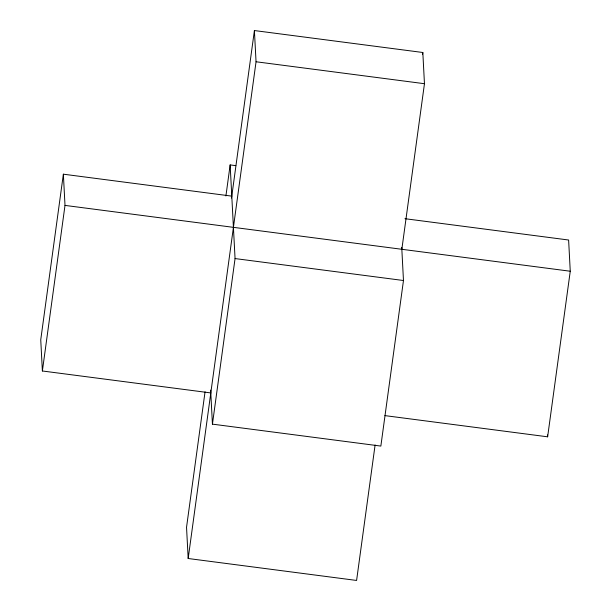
<?xml version="1.0" encoding="UTF-8"?>
<svg xmlns="http://www.w3.org/2000/svg" width="611" height="611" viewBox="0 0 611 611"><rect width="100%" height="100%" fill="white"/><g stroke="black" fill="none" stroke-linecap="round" stroke-linejoin="round"><path stroke-width="0.92" d="M231.783 196.131L63.368 174.188L40.746 339.769L42.38 370.984L210.803 392.926M42.38 370.984L65.003 205.403L63.368 174.188M225.91 195.963L230.148 164.917L235.823 165.65M205.052 391.819L186.538 527.293L188.18 558.507L356.595 580.45L375.101 444.976M231.531 198.01L254.405 30.55L422.82 52.493L424.462 83.707L401.839 249.288M188.18 558.507L256.047 61.764L254.405 30.55M401.74 247.402L403.474 280.51L380.852 446.083L212.437 424.141L235.059 258.568L230.148 164.917M422.568 54.371L422.82 52.493M384.892 415.61L547.632 436.812L570.254 271.231L568.62 240.016L404.933 218.692M256.047 61.764L424.462 83.707M65.003 205.403L570.254 271.231M235.059 258.568L403.474 280.51M547.532 434.917L547.632 436.812M210.65 390.093L212.437 424.141"/></g></svg>
